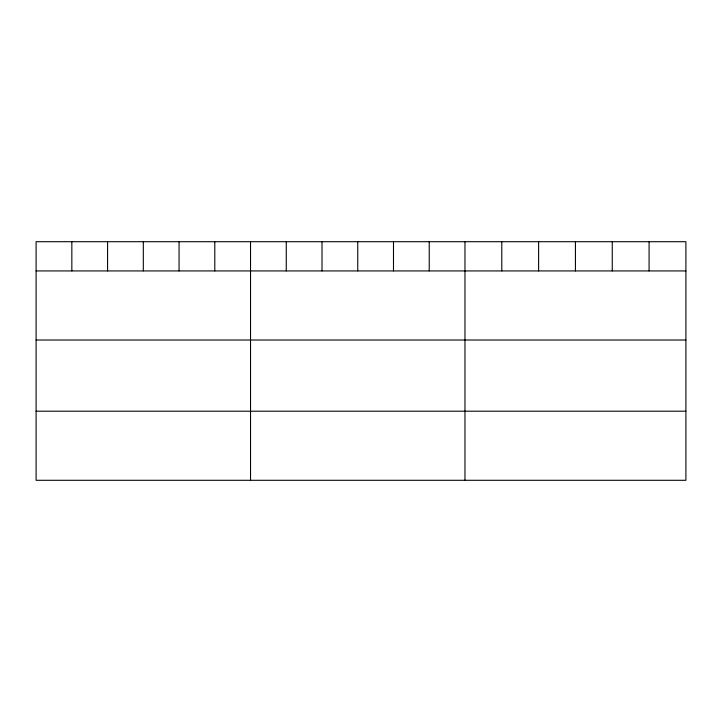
<?xml version="1.0" encoding="UTF-8"?>
<svg xmlns="http://www.w3.org/2000/svg" width="722" height="722" viewBox="0 0 722 722"><rect width="100%" height="100%" fill="white"/><g stroke="black" fill="none" stroke-linecap="round" stroke-linejoin="round"><path stroke-width="1.08" d="M685.9 270.93L685.9 480.292L36.1 480.292L36.1 241.708L685.9 241.708L685.9 270.93L36.1 270.93M36.1 340.017L685.9 340.017M36.1 411.206L685.9 411.206M649.078 241.708L649.078 270.93M612.256 241.708L612.256 270.93M575.434 241.708L575.434 270.93M538.612 241.708L538.612 270.93M501.79 241.708L501.79 270.93M464.968 241.708L464.968 480.292M429.229 241.708L429.229 270.93M393.49 241.708L393.49 270.93M357.751 241.708L357.751 270.93M322.012 241.708L322.012 270.93M286.273 241.708L286.273 270.93M250.534 241.708L250.534 480.292M214.795 241.708L214.795 270.93M179.056 241.708L179.056 270.93M143.317 241.708L143.317 270.93M107.578 241.708L107.578 270.93M71.839 241.708L71.839 270.93"/></g></svg>
